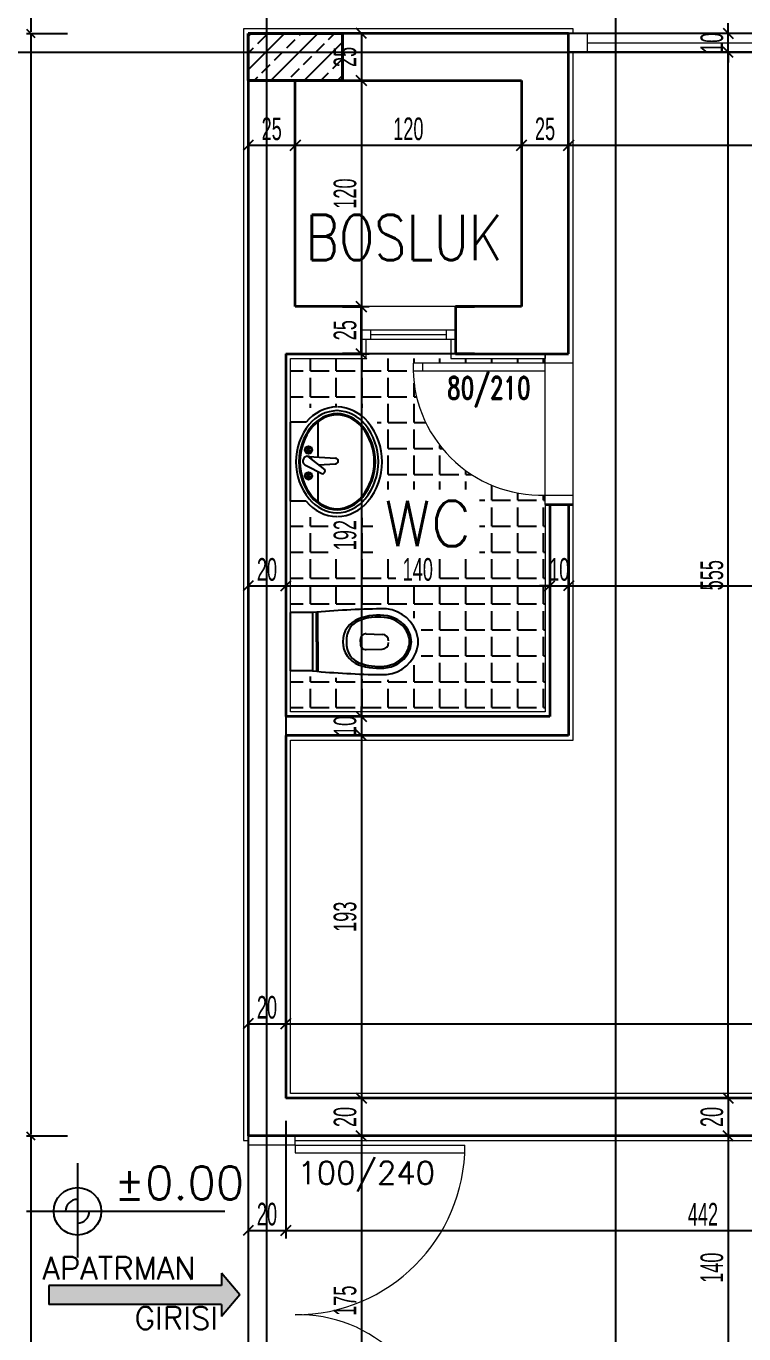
# Model space of a CAD drawing. Header units: inches. Extents: x -7543 to -822, y 102837 to 190349.
# Drawn here: x -835.046 to -834.9699, y 102836.9897 to 102837.1285 of the extents above; entities that cross this region are included whole.
import ezdxf
from ezdxf.enums import TextEntityAlignment as Align

# ---------------------------------------------------------------- set-up
doc = ezdxf.new("R2010")
doc.units = ezdxf.units.IN
doc.header["$MEASUREMENT"] = 0
doc.linetypes.add('__ZG_T_P__9', pattern=[22, 1, -10, 1, -10])
doc.linetypes.add('DASHDOTX2', pattern=[2, 1, -0.5, 0, -0.5])
doc.layers.get('0').update_dxf_attribs({"lineweight": 25})
doc.layers.get('Defpoints').update_dxf_attribs({"lineweight": 25})
for name, color, linetype, lineweight in [('AKS', 1, 'Continuous', 25), ('ICOL', 55, 'Continuous', 25), ('İZ DÜŞÜM', 253, 'Continuous', 20), ('KOLON', 2, 'Continuous', 40), ('SIVA', 150, 'Continuous', 15), ('TARAMA', 8, 'Continuous', 25), ('YAZI', 7, 'Continuous', 25)]:
    doc.layers.add(name, color=color, linetype=linetype, lineweight=lineweight)
for name, color, linetype, lineweight, true_color in [('DUVAR', 7, 'Continuous', 35, 0xfc4642), ('KAPI', 7, 'Continuous', 18, 0xffb360), ('PENCERE', 7, 'Continuous', 18, 0xffb360), ('TEFRİŞ', 7, 'Continuous', 25, 0x78462c)]:
    doc.layers.add(name, color=color, linetype=linetype, lineweight=lineweight, true_color=true_color)
doc.styles.add('OLCU', font='tromand.shx', dxfattribs={"width": 0.6, "height": 12})
doc.styles.add('st1', font='romandtw.shx', dxfattribs={"width": 0.7, "height": 40})
doc.styles.add('TXTX', font='TXTX')
doc.styles.add('ÖLÇÜ', font='simplex.shx')

# ---------------------------------------------------------------- blocks, each defined once
blk = doc.blocks.new('_Oblique')
at = {"color": 0, "linetype": 'ByBlock', "lineweight": -2}
blk.add_line((-0.5, -0.5), (0.5, 0.5), dxfattribs=at)
blk = doc.blocks.new('E')
at = {"layer": 'ICOL'}
for p, q in [((0, -3.000000000002046), (0, 25)), ((-2.828427124746668, -2.828427124748032), (2.82842712474303, 2.828427124744394))]:
    blk.add_line(p, q, dxfattribs=at)
blk = doc.blocks.new('D')
at = {"layer": 'ICOL'}
for p, q in [((2.828427124746668, 2.828427124748032), (-2.82842712474303, -2.828427124744394)), ((0, 3.000000000002046), (0, -25))]:
    blk.add_line(p, q, dxfattribs=at)

msp = doc.modelspace()

# ---------------------------------------------------------------- hatches: boundary and pattern name
at = {"layer": 'TARAMA'}
h = msp.add_hatch(color=256, dxfattribs=at)
h.dxf.hatch_style = 1
h.paths.add_polyline_path([(-835.0233861534185, 102836.993799696), (-835.0253306895997, 102836.9961069041), (-835.0253306895997, 102836.994799696), (-835.0436436433567, 102836.994799696), (-835.0436436433567, 102836.992799696), (-835.0253306895997, 102836.992799696), (-835.0253306895997, 102836.9914924879)])

# ---------------------------------------------------------------- linework, layer by layer
at = {"layer": 'AKS', "linetype": 'DASHDOTX2', "ltscale": 10}
for p, q in [((-835.0204986402781, 102836.7345203941), (-835.0204986402781, 102837.2423438664)), ((-834.9834986402782, 102836.7345203941), (-834.9834986402782, 102837.2423438664)), ((-835.0643006486678, 102837.1256839999), (-834.6299986402781, 102837.1256839999))]:
    msp.add_line(p, q, dxfattribs=at)
at = {"layer": 'Defpoints', "color": 6}
for p, q in [((-834.8709986407831, 102837.1276839999), (-835.0224986057206, 102837.1276839999)), ((-835.0224986057206, 102837.1276839999), (-835.0224986057206, 102836.7776839999))]:
    msp.add_line(p, q, dxfattribs=at)
at = {"layer": 'Defpoints', "color": 3}
for p, q in [((-834.9359986402785, 102837.1256839999), (-834.9884986057206, 102837.1256839999)), ((-834.9884986057206, 102837.1256839999), (-834.9884986057206, 102837.0936839998)), ((-834.9884986057206, 102837.0936839998), (-835.0184986402785, 102837.0936838212)), ((-835.0184986402785, 102837.0936838212), (-835.0184986402785, 102837.0146839998)), ((-835.0184986402785, 102837.0146839998), (-834.86499349911, 102837.0146839998))]:
    msp.add_line(p, q, dxfattribs=at)
at = {"layer": 'DUVAR'}
for p, q in [((-834.9884986057206, 102837.1276839999), (-835.0124986402785, 102837.1276839999)), ((-834.9884986057207, 102837.0936839998), (-834.9884986057206, 102837.1276839999)), ((-835.0224986057206, 102837.1226839999), (-835.0224986057206, 102837.1146839999)), ((-835.0174986057206, 102837.0986839999), (-835.0174986057207, 102837.1226839999)), ((-835.0124986402785, 102837.1226839999), (-834.9934986057206, 102837.1226839999)), ((-834.9934986057206, 102837.1226839999), (-834.9934986057206, 102837.0986839999)), ((-835.0224986057206, 102837.1146839999), (-835.0224986057206, 102837.0936839998)), ((-835.0124986057206, 102837.0986839999), (-835.0174986057206, 102837.0986839999)), ((-835.0124986057206, 102837.0986839999), (-835.0104986057206, 102837.0986839999)), ((-835.0104986057206, 102837.0986839999), (-835.0124986057206, 102837.0986839999)), ((-835.0104986057206, 102837.0986839999), (-835.0104986057206, 102837.0936839998)), ((-834.9984986057207, 102837.0986839999), (-835.0004986057206, 102837.0986839999)), ((-835.0004986057206, 102837.0986839999), (-834.9984986057206, 102837.0986839999)), ((-835.0004986057206, 102837.0986839999), (-835.0004986057206, 102837.0936839998)), ((-834.9934986057206, 102837.0986839999), (-834.9984986057207, 102837.0986839999)), ((-835.0224986402785, 102837.0936838212), (-835.0224986402785, 102837.0106839999)), ((-835.0184986402785, 102837.0936839998), (-835.0184986402785, 102837.055184434)), ((-835.0184986402785, 102837.0936839998), (-835.0124986057206, 102837.0936839998)), ((-835.0124986057206, 102837.0936839998), (-835.0104986057206, 102837.0936839998)), ((-835.0104986057206, 102837.0936839998), (-835.0124986057206, 102837.0936839998)), ((-834.9984986057206, 102837.0936839998), (-835.0004986057206, 102837.0936839998)), ((-835.0004986057206, 102837.0936839998), (-834.9984986057206, 102837.0936839998)), ((-834.9984986057206, 102837.0936839998), (-834.9924986057206, 102837.0936839998)), ((-834.9924986057206, 102837.0936839998), (-834.9884986057207, 102837.0936839998)), ((-834.9884988703456, 102837.0936840494), (-834.988498870347, 102837.0936841379)), ((-834.9909986057206, 102837.0776848682), (-834.9879986057206, 102837.0776848682)), ((-834.9909986057206, 102837.0776839999), (-834.9879986057213, 102837.0776840593)), ((-834.9904986057206, 102837.0776848682), (-834.9904986057206, 102837.055184434)), ((-834.9884986057207, 102837.0776848682), (-834.9884986057207, 102837.053184434)), ((-834.9904986057206, 102837.055184434), (-835.0184986402785, 102837.055184434)), ((-835.0184986402785, 102837.053184434), (-835.0184986402785, 102837.0146839998)), ((-834.9884986057207, 102837.053184434), (-835.0184986402785, 102837.053184434)), ((-834.86499349911, 102837.0146839998), (-835.0184986402785, 102837.0146839998)), ((-834.9439986402787, 102837.0106839999), (-835.0224986402785, 102837.0106839999))]:
    msp.add_line(p, q, dxfattribs=at)
at = {"layer": 'ICOL'}
for p, q in [((-835.0455549645292, 102837.1875296746), (-835.0455549645292, 102837.1278399999)), ((-834.9715631610616, 102837.1276839999), (-834.9715631610616, 102837.1287639998)), ((-835.0455549645292, 102837.1275279999), (-835.0455549645292, 102837.0108399999)), ((-835.0104794088517, 102837.1276839999), (-835.0104794088517, 102837.1226839999)), ((-834.9715631610616, 102837.1256839999), (-834.9715631610616, 102837.1276839999)), ((-834.9715631610616, 102837.1256839999), (-834.9715631610616, 102837.1246039999)), ((-834.9715631610616, 102837.0146839998), (-834.9715631610616, 102837.1256839999)), ((-835.0104794088517, 102837.1226839999), (-835.0104794088517, 102837.0986839999)), ((-835.0224986057206, 102837.1158132017), (-835.0174986057207, 102837.1158132017)), ((-835.0174986057207, 102837.1158132017), (-834.9934986057206, 102837.1158132017)), ((-834.9934986057206, 102837.1158132017), (-834.9884986057207, 102837.1158132017)), ((-834.9884986057207, 102837.1158132017), (-834.9359986402785, 102837.1158132017)), ((-835.0104794088517, 102837.0986839999), (-835.0104794088517, 102837.0936839998)), ((-835.0104794088517, 102837.0936839998), (-835.0104794088517, 102837.055184434)), ((-835.0158962586574, 102837.0918802238), (-835.0158962586574, 102837.0931839999)), ((-835.0131462586575, 102837.0918802238), (-835.0131462586575, 102837.0931839999)), ((-835.0103962586575, 102837.0918802238), (-835.0103962586575, 102837.0931839999)), ((-835.0076462586575, 102837.0918802238), (-835.0076462586575, 102837.0931839999)), ((-835.0048962586575, 102837.0926839999), (-835.0048962586575, 102837.0931839999)), ((-835.0021462586575, 102837.0926839999), (-835.0021462586575, 102837.0931839999)), ((-834.9993962586575, 102837.0926839999), (-834.9993962586575, 102837.0931839999)), ((-834.9966462586575, 102837.0926839999), (-834.9966462586575, 102837.0931839999)), ((-834.9938962586575, 102837.0926839999), (-834.9938962586575, 102837.0931839999)), ((-834.9911462586574, 102837.0926839999), (-834.9911462586574, 102837.0931839999)), ((-835.0179986402785, 102837.0918802238), (-835.0166462586575, 102837.0918802238)), ((-835.0158962586574, 102837.0918802238), (-835.0138962586575, 102837.0918802238)), ((-835.0158962586574, 102837.0891302238), (-835.0158962586574, 102837.0911302238)), ((-835.0131462586575, 102837.0918802238), (-835.0111462586575, 102837.0918802238)), ((-835.0131462586575, 102837.0891302238), (-835.0131462586575, 102837.0911302238)), ((-835.0103962586575, 102837.0918802238), (-835.0083962586575, 102837.0918802238)), ((-835.0103962586575, 102837.0891302238), (-835.0103962586575, 102837.0911302238)), ((-835.0076462586575, 102837.0918802238), (-835.0056462586575, 102837.0918802238)), ((-835.0076462586575, 102837.0891302238), (-835.0076462586575, 102837.0911302238)), ((-835.0048962586575, 102837.0891302238), (-835.0048962586575, 102837.0905712929)), ((-835.0179986402785, 102837.0891302238), (-835.0166462586575, 102837.0891302238)), ((-835.0158962586574, 102837.0891302238), (-835.0138962586575, 102837.0891302238)), ((-835.0158962586574, 102837.0879599962), (-835.0158962586574, 102837.0883802238)), ((-835.0131462586575, 102837.0891302238), (-835.0111462586575, 102837.0891302238)), ((-835.0131462586575, 102837.0881529893), (-835.0131462586575, 102837.0883802238)), ((-835.0103962586575, 102837.0891302238), (-835.0083962586575, 102837.0891302238)), ((-835.0103962586575, 102837.0879305045), (-835.0103962586575, 102837.0883802238)), ((-835.0076462586575, 102837.0891302238), (-835.0056462586575, 102837.0891302238)), ((-835.0076462586575, 102837.0863802238), (-835.0076462586575, 102837.0883802238)), ((-835.0048962586575, 102837.0891302238), (-835.0046339257672, 102837.0891302238)), ((-835.0048962586575, 102837.0863802238), (-835.0048962586575, 102837.0883802238)), ((-835.0088079772829, 102837.0863802238), (-835.0083962586575, 102837.0863802238)), ((-835.0076462586575, 102837.0863802238), (-835.0056462586575, 102837.0863802238)), ((-835.0076462586575, 102837.0836302238), (-835.0076462586575, 102837.0856302238)), ((-835.0048962586575, 102837.0863802238), (-835.0036568857204, 102837.0863802238)), ((-835.0048962586575, 102837.0836302238), (-835.0048962586575, 102837.0856302238)), ((-835.0021462586575, 102837.0836302238), (-835.0021462586575, 102837.0839408616)), ((-835.0076462586575, 102837.0836302238), (-835.0056462586575, 102837.0836302238)), ((-835.0076462586575, 102837.0808802238), (-835.0076462586575, 102837.0828802238)), ((-835.0048962586575, 102837.0836302238), (-835.0028962586575, 102837.0836302238)), ((-835.0048962586575, 102837.0808802238), (-835.0048962586575, 102837.0828802238)), ((-835.0021462586575, 102837.0836302238), (-835.0018977561801, 102837.0836302238)), ((-835.0021462586575, 102837.0808802238), (-835.0021462586575, 102837.0828802238)), ((-834.9993962586575, 102837.0808802238), (-834.9993962586575, 102837.0812768409)), ((-835.0076462586575, 102837.0808802238), (-835.0056462586575, 102837.0808802238)), ((-835.0076462586575, 102837.0792620069), (-835.0076462586575, 102837.0801302238)), ((-835.0048962586575, 102837.0808802238), (-835.0028962586575, 102837.0808802238)), ((-835.0048962586575, 102837.0792620069), (-835.0048962586575, 102837.0801302238)), ((-835.0021462586575, 102837.0808802238), (-835.0001462586574, 102837.0808802238)), ((-835.0021462586575, 102837.0792620069), (-835.0021462586575, 102837.0801302238)), ((-834.9993962586575, 102837.0808802238), (-834.998819784346, 102837.0808802238)), ((-834.9993962586575, 102837.0792620069), (-834.9993962586575, 102837.0801302238)), ((-834.9966462586575, 102837.0781302238), (-834.9966462586575, 102837.0797308274)), ((-834.9938962586575, 102837.0781302238), (-834.9938962586575, 102837.0789093324)), ((-834.9911462586574, 102837.0781302238), (-834.9911462586574, 102837.0786804591)), ((-834.9979492613194, 102837.0781302238), (-834.9973962586574, 102837.0781302238)), ((-834.9966462586575, 102837.0781302238), (-834.9946462586574, 102837.0781302238)), ((-834.9966462586575, 102837.0753802238), (-834.9966462586575, 102837.0773802238)), ((-834.9938962586575, 102837.0781302238), (-834.9918962586574, 102837.0781302238)), ((-834.9938962586575, 102837.0753802238), (-834.9938962586575, 102837.0773802238)), ((-834.9911462586574, 102837.0781302238), (-834.9909986057206, 102837.0781302238)), ((-834.9911462586574, 102837.0753802238), (-834.9911462586574, 102837.0773802238)), ((-835.0158962586574, 102837.0753802238), (-835.0158962586574, 102837.0763331277)), ((-835.0103962586575, 102837.0753802238), (-835.0103962586575, 102837.0762895125)), ((-835.0179986402785, 102837.0753802238), (-835.0166462586575, 102837.0753802238)), ((-835.0158962586574, 102837.0753802238), (-835.0140074088517, 102837.0753802238)), ((-835.0158962586574, 102837.0726302238), (-835.0158962586574, 102837.0746302238)), ((-835.0103962586575, 102837.0753802238), (-835.0092635470337, 102837.0753802238)), ((-835.0103962586575, 102837.0726302238), (-835.0103962586575, 102837.0746302238)), ((-834.9979492613194, 102837.0753802238), (-834.9973962586574, 102837.0753802238)), ((-834.9966462586575, 102837.0753802238), (-834.9946462586574, 102837.0753802238)), ((-834.9966462586575, 102837.0726302238), (-834.9966462586575, 102837.0746302238)), ((-834.9938962586575, 102837.0753802238), (-834.9918962586574, 102837.0753802238)), ((-834.9938962586575, 102837.0726302238), (-834.9938962586575, 102837.0746302238)), ((-834.9911462586574, 102837.0753802238), (-834.9909986057206, 102837.0753802238)), ((-834.9911462586574, 102837.0726302238), (-834.9911462586574, 102837.0746302238)), ((-835.0179986402785, 102837.0726302238), (-835.0166462586575, 102837.0726302238)), ((-835.0158962586574, 102837.0726302238), (-835.0140074088517, 102837.0726302238)), ((-835.0158962586574, 102837.0698802238), (-835.0158962586574, 102837.0718802238)), ((-835.0131462586575, 102837.0698802238), (-835.0131462586575, 102837.0718802238)), ((-835.0103962586575, 102837.0726302238), (-835.0092635470337, 102837.0726302238)), ((-835.0103962586575, 102837.0698802238), (-835.0103962586575, 102837.0718802238)), ((-835.0076462586575, 102837.0698802238), (-835.0076462586575, 102837.0718802238)), ((-835.0021462586575, 102837.0698802238), (-835.0021462586575, 102837.0718802238)), ((-834.9993962586575, 102837.0698802238), (-834.9993962586575, 102837.0718802238)), ((-834.9979492613194, 102837.0726302238), (-834.9973962586574, 102837.0726302238)), ((-834.9966462586575, 102837.0726302238), (-834.9946462586574, 102837.0726302238)), ((-834.9966462586575, 102837.0698802238), (-834.9966462586575, 102837.0718802238)), ((-834.9938962586575, 102837.0726302238), (-834.9918962586574, 102837.0726302238)), ((-834.9938962586575, 102837.0698802238), (-834.9938962586575, 102837.0718802238)), ((-834.9911462586574, 102837.0726302238), (-834.9909986057206, 102837.0726302238)), ((-834.9911462586574, 102837.0698802238), (-834.9911462586574, 102837.0718802238)), ((-835.0224986402785, 102837.0690546899), (-835.0184986402785, 102837.0690546899)), ((-835.0184986402785, 102837.0690546899), (-834.9904986057206, 102837.0690546899)), ((-835.0179986402785, 102837.0698802238), (-835.0166462586575, 102837.0698802238)), ((-835.0158962586574, 102837.0698802238), (-835.0138962586575, 102837.0698802238)), ((-835.0158962586574, 102837.0671302238), (-835.0158962586574, 102837.0691302238)), ((-835.0131462586575, 102837.0698802238), (-835.0111462586575, 102837.0698802238)), ((-835.0131462586575, 102837.0671302238), (-835.0131462586575, 102837.0691302238)), ((-835.0103962586575, 102837.0698802238), (-835.0083962586575, 102837.0698802238)), ((-835.0103962586575, 102837.0671302238), (-835.0103962586575, 102837.0691302238)), ((-835.0076462586575, 102837.0698802238), (-835.0068129087139, 102837.0698802238)), ((-835.0076462586575, 102837.0671302238), (-835.0076462586575, 102837.0691302238)), ((-835.0048962586575, 102837.0671302238), (-835.0048962586575, 102837.0689826899)), ((-835.0021462586575, 102837.0698802238), (-835.0001462586574, 102837.0698802238)), ((-835.0021462586575, 102837.0671302238), (-835.0021462586575, 102837.0691302238)), ((-834.9993962586575, 102837.0698802238), (-834.9973962586574, 102837.0698802238)), ((-834.9993962586575, 102837.0671302238), (-834.9993962586575, 102837.0691302238)), ((-834.9966462586575, 102837.0698802238), (-834.9946462586574, 102837.0698802238)), ((-834.9966462586575, 102837.0671302238), (-834.9966462586575, 102837.0691302238)), ((-834.9938962586575, 102837.0698802238), (-834.9918962586574, 102837.0698802238)), ((-834.9938962586575, 102837.0671302238), (-834.9938962586575, 102837.0691302238)), ((-834.9904986057206, 102837.0690546899), (-834.9915786057206, 102837.0690546899)), ((-834.9911462586574, 102837.0698802238), (-834.9909986057206, 102837.0698802238)), ((-834.9911462586574, 102837.0671302238), (-834.9911462586574, 102837.0691302238)), ((-834.9904986057206, 102837.0690546899), (-834.9884986057207, 102837.0690546899)), ((-834.9884986057207, 102837.0690546899), (-834.8139986402786, 102837.0690546899)), ((-834.9884986057207, 102837.0690546899), (-834.9874186057207, 102837.0690546899)), ((-835.0179986402785, 102837.0671302238), (-835.0166462586575, 102837.0671302238)), ((-835.0158962586574, 102837.0671302238), (-835.0138962586575, 102837.0671302238)), ((-835.0131462586575, 102837.0671302238), (-835.0111462586575, 102837.0671302238)), ((-835.0103962586575, 102837.0671302238), (-835.0083962586575, 102837.0671302238)), ((-835.0076462586575, 102837.0671302238), (-835.0056462586575, 102837.0671302238)), ((-835.0048962586575, 102837.0671302238), (-835.0028962586575, 102837.0671302238)), ((-835.0048962586575, 102837.065625268), (-835.0048962586575, 102837.0663802238)), ((-835.0021462586575, 102837.0671302238), (-835.0001462586574, 102837.0671302238)), ((-835.0021462586575, 102837.0643802238), (-835.0021462586575, 102837.0663802238)), ((-834.9993962586575, 102837.0671302238), (-834.9973962586574, 102837.0671302238)), ((-834.9993962586575, 102837.0643802238), (-834.9993962586575, 102837.0663802238)), ((-834.9966462586575, 102837.0671302238), (-834.9946462586574, 102837.0671302238)), ((-834.9966462586575, 102837.0643802238), (-834.9966462586575, 102837.0663802238)), ((-834.9938962586575, 102837.0671302238), (-834.9918962586574, 102837.0671302238)), ((-834.9938962586575, 102837.0643802238), (-834.9938962586575, 102837.0663802238)), ((-834.9911462586574, 102837.0671302238), (-834.9909986057206, 102837.0671302238)), ((-834.9911462586574, 102837.0643802238), (-834.9911462586574, 102837.0663802238)), ((-835.004135684547, 102837.0643802238), (-835.0028962586575, 102837.0643802238)), ((-835.0021462586575, 102837.0643802238), (-835.0001462586574, 102837.0643802238)), ((-835.0021462586575, 102837.0616302238), (-835.0021462586575, 102837.0636302238)), ((-834.9993962586575, 102837.0643802238), (-834.9973962586574, 102837.0643802238)), ((-834.9993962586575, 102837.0616302238), (-834.9993962586575, 102837.0636302238)), ((-834.9966462586575, 102837.0643802238), (-834.9946462586574, 102837.0643802238)), ((-834.9966462586575, 102837.0616302238), (-834.9966462586575, 102837.0636302238)), ((-834.9938962586575, 102837.0643802238), (-834.9918962586574, 102837.0643802238)), ((-834.9938962586575, 102837.0616302238), (-834.9938962586575, 102837.0636302238)), ((-834.9911462586574, 102837.0643802238), (-834.9909986057206, 102837.0643802238)), ((-834.9911462586574, 102837.0616302238), (-834.9911462586574, 102837.0636302238)), ((-835.0048962586575, 102837.0588802238), (-835.0048962586575, 102837.0606214533)), ((-835.004157116773, 102837.0616302238), (-835.0028962586575, 102837.0616302238)), ((-835.0021462586575, 102837.0616302238), (-835.0001462586574, 102837.0616302238)), ((-835.0021462586575, 102837.0588802238), (-835.0021462586575, 102837.0608802238)), ((-834.9993962586575, 102837.0616302238), (-834.9973962586574, 102837.0616302238)), ((-834.9993962586575, 102837.0588802238), (-834.9993962586575, 102837.0608802238)), ((-834.9966462586575, 102837.0616302238), (-834.9946462586574, 102837.0616302238)), ((-834.9966462586575, 102837.0588802238), (-834.9966462586575, 102837.0608802238)), ((-834.9938962586575, 102837.0616302238), (-834.9918962586574, 102837.0616302238)), ((-834.9938962586575, 102837.0588802238), (-834.9938962586575, 102837.0608802238)), ((-834.9911462586574, 102837.0616302238), (-834.9909986057206, 102837.0616302238)), ((-834.9911462586574, 102837.0588802238), (-834.9911462586574, 102837.0608802238)), ((-835.0158962586574, 102837.0588802238), (-835.0158962586574, 102837.0594183877)), ((-835.0131462586575, 102837.0588802238), (-835.0131462586575, 102837.0592870465)), ((-835.0103962586575, 102837.0588802238), (-835.0103962586575, 102837.0591374833)), ((-835.0076462586575, 102837.0588802238), (-835.0076462586575, 102837.059086323)), ((-835.0179986402785, 102837.0588802238), (-835.0166462586575, 102837.0588802238)), ((-835.0158962586574, 102837.0588802238), (-835.0138962586575, 102837.0588802238)), ((-835.0158962586574, 102837.0561302238), (-835.0158962586574, 102837.0581302238)), ((-835.0131462586575, 102837.0588802238), (-835.0111462586575, 102837.0588802238)), ((-835.0131462586575, 102837.0561302238), (-835.0131462586575, 102837.0581302238)), ((-835.0103962586575, 102837.0588802238), (-835.0083962586575, 102837.0588802238)), ((-835.0103962586575, 102837.0561302238), (-835.0103962586575, 102837.0581302238)), ((-835.0076462586575, 102837.0588802238), (-835.0056462586575, 102837.0588802238)), ((-835.0076462586575, 102837.0561302238), (-835.0076462586575, 102837.0581302238)), ((-835.0048962586575, 102837.0588802238), (-835.0028962586575, 102837.0588802238)), ((-835.0048962586575, 102837.0561302238), (-835.0048962586575, 102837.0581302238)), ((-835.0021462586575, 102837.0588802238), (-835.0001462586574, 102837.0588802238)), ((-835.0021462586575, 102837.0561302238), (-835.0021462586575, 102837.0581302238)), ((-834.9993962586575, 102837.0588802238), (-834.9973962586574, 102837.0588802238)), ((-834.9993962586575, 102837.0561302238), (-834.9993962586575, 102837.0581302238)), ((-834.9966462586575, 102837.0588802238), (-834.9946462586574, 102837.0588802238)), ((-834.9966462586575, 102837.0561302238), (-834.9966462586575, 102837.0581302238)), ((-834.9938962586575, 102837.0588802238), (-834.9918962586574, 102837.0588802238)), ((-834.9938962586575, 102837.0561302238), (-834.9938962586575, 102837.0581302238)), ((-834.9911462586574, 102837.0588802238), (-834.9909986057206, 102837.0588802238)), ((-834.9911462586574, 102837.0561302238), (-834.9911462586574, 102837.0581302238)), ((-835.0179986402785, 102837.0561302238), (-835.0166462586575, 102837.0561302238)), ((-835.0158962586574, 102837.0561302238), (-835.0138962586575, 102837.0561302238)), ((-835.0131462586575, 102837.0561302238), (-835.0111462586575, 102837.0561302238)), ((-835.0104794088517, 102837.055184434), (-835.0104794088517, 102837.056264434)), ((-835.0103962586575, 102837.0561302238), (-835.0083962586575, 102837.0561302238)), ((-835.0076462586575, 102837.0561302238), (-835.0056462586575, 102837.0561302238)), ((-835.0048962586575, 102837.0561302238), (-835.0028962586575, 102837.0561302238)), ((-835.0021462586575, 102837.0561302238), (-835.0001462586574, 102837.0561302238)), ((-834.9993962586575, 102837.0561302238), (-834.9973962586574, 102837.0561302238)), ((-834.9966462586575, 102837.0561302238), (-834.9946462586574, 102837.0561302238)), ((-834.9938962586575, 102837.0561302238), (-834.9918962586574, 102837.0561302238)), ((-834.9911462586574, 102837.0561302238), (-834.9909986057206, 102837.0561302238)), ((-835.0104794088517, 102837.055184434), (-835.0104794088517, 102837.053184434)), ((-835.0104794088517, 102837.053184434), (-835.0104794088517, 102837.0146839998)), ((-835.0104794088517, 102837.053184434), (-835.0104794088517, 102837.052104434)), ((-835.0224986402785, 102837.0225806511), (-835.0184986402785, 102837.0225806511)), ((-835.0184986402785, 102837.0225806511), (-834.8649986402786, 102837.0225806511)), ((-835.0104794088517, 102837.0146839998), (-835.0104794088517, 102837.0106839999)), ((-834.9715631610616, 102837.0146839998), (-834.9715631610616, 102837.0106839999)), ((-835.0455549645292, 102837.0105279999), (-835.0455549645292, 102836.9758399999)), ((-835.0104794088517, 102837.0106839999), (-835.0104794088517, 102836.9756839999)), ((-834.9715631610616, 102837.0106839999), (-834.9715631610616, 102836.9826839999)), ((-835.0406004253109, 102837.007771168), (-835.0406004253109, 102836.9977675516)), ((-835.0460257260494, 102837.0026772387), (-835.0249610212965, 102837.0026772387)), ((-835.0224986402757, 102837.0006361928), (-835.0184986402785, 102837.0006361928)), ((-835.0184986402785, 102837.0006361928), (-834.9299986402787, 102837.0006361928))]:
    msp.add_line(p, q, dxfattribs=at)
at = {"layer": 'ICOL', "color": 53}
for p, q in [((-835.0094204940392, 102837.1276839999), (-835.0113194088517, 102837.1276839999)), ((-834.9706621922991, 102837.1276839999), (-834.9724031610615, 102837.1276839999)), ((-834.9703642721784, 102837.1256839999), (-834.9724031610615, 102837.1256839999)), ((-834.9703642721784, 102837.1256839999), (-834.9724031610615, 102837.1256839999)), ((-835.0094204940392, 102837.1226839999), (-835.0113194088517, 102837.1226839999)), ((-835.0094204940392, 102837.1226839999), (-835.0113194088517, 102837.1226839999)), ((-834.9934986057206, 102837.1182132017), (-834.9934986057206, 102837.1166532017)), ((-834.9934986057206, 102837.1182132017), (-834.9934986057206, 102837.1166532017)), ((-834.9884986057207, 102837.1182132017), (-834.9884986057207, 102837.1166532017)), ((-834.9884986057207, 102837.1182132017), (-834.9884986057207, 102837.1166532017)), ((-835.0224986057206, 102837.1147424203), (-835.0224986057206, 102837.1166532017)), ((-835.0174986057207, 102837.1147424203), (-835.0174986057207, 102837.1166532017)), ((-835.0174986057207, 102837.1147424203), (-835.0174986057207, 102837.1166532017)), ((-835.0106245176326, 102837.0986839999), (-835.0096394088517, 102837.0986839999)), ((-835.0106245176326, 102837.0986839999), (-835.0096394088517, 102837.0986839999)), ((-835.0114187408778, 102837.0936839998), (-835.0096394088517, 102837.0936839998)), ((-835.0114187408778, 102837.0936839998), (-835.0096394088517, 102837.0936839998)), ((-834.9904986057206, 102837.0714546899), (-834.9904986057206, 102837.0698946899)), ((-834.9904986057206, 102837.0714546899), (-834.9904986057206, 102837.0698946899)), ((-834.9884986057207, 102837.0714546899), (-834.9884986057207, 102837.0698946899)), ((-834.9884986057207, 102837.0714546899), (-834.9884986057207, 102837.0698946899)), ((-835.0224986402785, 102837.0701113452), (-835.0224986402785, 102837.0698946899)), ((-835.0184986402785, 102837.0701113452), (-835.0184986402785, 102837.0698946899)), ((-835.0184986402785, 102837.0701113452), (-835.0184986402785, 102837.0698946899)), ((-835.0110832477526, 102837.055184434), (-835.0113194088517, 102837.055184434)), ((-835.0110832477526, 102837.055184434), (-835.0113194088517, 102837.055184434)), ((-835.0112073235337, 102837.053184434), (-835.0113194088517, 102837.053184434)), ((-835.0112073235337, 102837.053184434), (-835.0113194088517, 102837.053184434)), ((-835.0224986402785, 102837.0235901049), (-835.0224986402785, 102837.0234206511)), ((-835.0184986402785, 102837.0235901049), (-835.0184986402785, 102837.0234206511)), ((-835.0184986402785, 102837.0235901049), (-835.0184986402785, 102837.0234206511)), ((-835.0071905861286, 102837.0146839998), (-835.0113194088517, 102837.0146839998)), ((-835.0071905861286, 102837.0146839998), (-835.0113194088517, 102837.0146839998)), ((-834.972814583423, 102837.0146839998), (-834.9707231610615, 102837.0146839998)), ((-834.972814583423, 102837.0146839998), (-834.9707231610615, 102837.0146839998)), ((-835.0184986402785, 102837.0122839999), (-835.0184986402785, 102836.9997961928)), ((-835.0184986402785, 102837.0122839999), (-835.0184986402785, 102836.9997961928)), ((-835.0071259561256, 102837.0106839999), (-835.0113194088517, 102837.0106839999)), ((-835.0071259561256, 102837.0106839999), (-835.0113194088517, 102837.0106839999)), ((-834.9738486402786, 102837.0106839999), (-834.9707231610615, 102837.0106839999)), ((-834.9738486402786, 102837.0106839999), (-834.9707231610615, 102837.0106839999)), ((-835.0224986402757, 102837.0082839999), (-835.0224986402757, 102836.9997961928))]:
    msp.add_line(p, q, dxfattribs=at)
at = {"layer": 'ICOL'}
msp.add_circle((-835.0406004253109, 102837.0026772387), 0.00252, dxfattribs=at)
for radius, start, end in [(0.001260000000003493, 90, 180), (0.001259999999997672, 270, 0)]:
    msp.add_arc((-835.0406004253109, 102837.0026772387), radius, start, end, dxfattribs=at)
at = {"layer": 'İZ DÜŞÜM', "linetype": '__ZG_T_P__9'}
for p, q in [((-834.8099986402773, 102837.1276839999), (-835.0224986402773, 102837.1276839999)), ((-835.0224986402773, 102837.1276839999), (-835.0224986402773, 102836.7776839999))]:
    msp.add_line(p, q, dxfattribs=at)
at = {"layer": 'KAPI'}
for p, q in [((-834.9359986402786, 102837.1276839999), (-834.9884986057207, 102837.1276839999)), ((-834.9864986057206, 102837.1256839999), (-834.9864986057206, 102837.1276839999)), ((-834.9359986402786, 102837.1256839999), (-834.9884986057207, 102837.1256839999)), ((-834.9864986057206, 102837.1266839999), (-834.9379986402786, 102837.1266839999)), ((-834.9909986057206, 102837.0918839998), (-834.9909986057206, 102837.0936839998)), ((-834.9879986057207, 102837.0926839999), (-834.9879986057207, 102837.0936839998)), ((-834.9909986057206, 102837.0926839999), (-835.0049986057206, 102837.0926839999)), ((-835.0049986057206, 102837.0926839999), (-835.0049986057206, 102837.0918839998)), ((-835.0039986057207, 102837.0926839999), (-835.0039986057207, 102837.0918839998)), ((-834.9879986057207, 102837.0926839999), (-834.9909986057206, 102837.0926839999)), ((-834.9879986057207, 102837.0786839999), (-834.9879986057207, 102837.0926839999)), ((-835.0049986057206, 102837.0918839998), (-834.9909986057206, 102837.0918839998)), ((-834.9909986057206, 102837.0786839999), (-834.9909986057206, 102837.0918839998)), ((-834.9909986057206, 102837.0776839999), (-834.9909986057206, 102837.0786839999)), ((-834.9909986057206, 102837.0786839999), (-834.9879986057207, 102837.0786839999)), ((-834.9879986057207, 102837.0776839999), (-834.9879986057207, 102837.0786839999)), ((-835.0224986402757, 102837.0106839999), (-835.0224986402757, 102837.0096839999)), ((-835.0174986402757, 102837.0106839999), (-835.0224986402757, 102837.0106839999)), ((-835.0174986402757, 102837.0096839999), (-835.0174986402757, 102837.0106839999)), ((-835.0174986402757, 102837.0096839999), (-835.0224986402757, 102837.0096839999)), ((-835.0174986402757, 102837.0096839999), (-834.9994986402758, 102837.0096839999)), ((-835.0174986402757, 102837.0096839999), (-835.0174986402757, 102837.0088839998)), ((-835.0174986402757, 102837.0088839998), (-834.9995164268413, 102837.0088839998))]:
    msp.add_line(p, q, dxfattribs=at)
for centre, radius, start, end in [((-834.9913986057206, 102837.0922839999), 0.01360588108135887, 178.3153156342386, 271.6846843212896), ((-835.0174986402757, 102837.0096839999), 0.018, 270, 0), ((-835.0170986402757, 102836.9770839999), 0.01460547842420198, 358.4306453549196, 91.5693548044047)]:
    msp.add_arc(centre, radius, start, end, dxfattribs=at)
at = {"layer": 'KOLON'}
for p, q in [((-835.0124986402785, 102837.1276839999), (-835.0224986402785, 102837.1276839999)), ((-835.0224986402785, 102837.1276839999), (-835.0224986402785, 102837.1226839999)), ((-835.0224986057206, 102837.1276839999), (-835.0224986057206, 102837.1226839999)), ((-835.0124986402785, 102837.1276839999), (-835.0224986057206, 102837.1276839999)), ((-835.0124986402785, 102837.1226839999), (-835.0124986402785, 102837.1276839999)), ((-835.0224986402785, 102837.1226839999), (-835.0124986402785, 102837.1226839999)), ((-835.0174986057207, 102837.1226839999), (-835.0124986402785, 102837.1226839999)), ((-834.9884986057207, 102837.0936839998), (-834.9884986057207, 102837.0936839998))]:
    msp.add_line(p, q, dxfattribs=at)
at = {"layer": 'PENCERE'}
for p, q in [((-835.0004986057206, 102837.0986839999), (-835.0104986057206, 102837.0986839999)), ((-835.0004986057206, 102837.0961839998), (-835.0104986057206, 102837.0961839998)), ((-835.0004986057206, 102837.0951839999), (-835.0104986057206, 102837.0951839999)), ((-835.0094986057206, 102837.0961839998), (-835.0094986057206, 102837.0951839999)), ((-835.0014986057206, 102837.0956839999), (-835.0094986057206, 102837.0956839999)), ((-835.0014986057206, 102837.0961839998), (-835.0014986057206, 102837.0951839999)), ((-835.0004986057206, 102837.0936839998), (-835.0104986057206, 102837.0936839998))]:
    msp.add_line(p, q, dxfattribs=at)
at = {"layer": 'SIVA'}
for p, q in [((-835.0119986402785, 102837.1281839999), (-835.0229986057207, 102837.1281839999)), ((-835.0229986057207, 102837.1281839999), (-835.0229986057207, 102837.1221839999)), ((-834.9879986057206, 102837.1281839999), (-835.0129986402785, 102837.1281839999)), ((-834.9879986057206, 102837.1276839999), (-834.9879986057206, 102837.1281839999)), ((-834.9879986057207, 102837.0936839998), (-834.9879986057206, 102837.1256839999)), ((-835.0229986057207, 102837.1231839999), (-835.0229986057207, 102837.1146839999)), ((-835.0229986057207, 102837.1146839999), (-835.0229986057207, 102837.0931839999)), ((-835.0099986057206, 102837.0951839999), (-835.0099986057206, 102837.0931839999)), ((-835.0009986057206, 102837.0951839999), (-835.0009986057206, 102837.0931839999)), ((-835.0229986402785, 102837.0941839999), (-835.0229986402785, 102837.0101839999)), ((-834.9909986057206, 102837.0936839998), (-834.9909986057206, 102837.0931839999)), ((-835.0179986402785, 102837.0931839999), (-835.0099986057206, 102837.0931839999)), ((-835.0179986402785, 102837.055684434), (-835.0179986402785, 102837.0931839999)), ((-835.0009986057206, 102837.0931839999), (-834.9989986057205, 102837.0931839999)), ((-835.0004986057206, 102837.0931839999), (-834.9989986057205, 102837.0931839999)), ((-834.9989986057205, 102837.0931839999), (-834.9924986057206, 102837.0931839999)), ((-834.9924986057206, 102837.0931839999), (-834.9909986057206, 102837.0931839999)), ((-834.9909986057206, 102837.0776848682), (-834.9909986057206, 102837.055684434)), ((-834.9879986057206, 102837.052684434), (-834.9879986057206, 102837.0776848682)), ((-834.9909986057206, 102837.055684434), (-835.0179986402785, 102837.055684434)), ((-835.0179986402785, 102837.0151839999), (-835.0179986402785, 102837.052684434)), ((-835.0179986402785, 102837.052684434), (-834.9879986057206, 102837.052684434)), ((-834.8644986402785, 102837.0151839999), (-835.0179986402785, 102837.0151839999)), ((-835.0229986402785, 102837.0101839999), (-835.0224986402757, 102837.0101839999)), ((-835.0174986402757, 102837.0101839999), (-834.9444986402787, 102837.0101839999))]:
    msp.add_line(p, q, dxfattribs=at)
at = {"layer": 'TARAMA'}
for p, q in [((-835.0224986057206, 102837.1273524368), (-835.0221670426754, 102837.1276839999)), ((-835.0224986057206, 102837.1238169029), (-835.0186315087695, 102837.1276839999)), ((-835.0214726172387, 102837.1266106583), (-835.0205887337622, 102837.1274945418)), ((-835.0200959748636, 102837.1226839999), (-835.0150959748636, 102837.1276839999)), ((-835.018379025071, 102837.1261687166), (-835.0174951415945, 102837.1270526001)), ((-835.0170531998563, 102837.1274945418), (-835.0168637418195, 102837.1276839999)), ((-835.0139596076887, 102837.1270526001), (-835.0133282079136, 102837.1276839999)), ((-835.0224986057206, 102837.1255846699), (-835.021914558977, 102837.1261687166)), ((-835.0197048502857, 102837.1248428914), (-835.0188209668092, 102837.1257267749)), ((-835.0165604409576, 102837.1226839999), (-835.0124986402785, 102837.1267458005)), ((-835.0152854329034, 102837.1257267749), (-835.0144015494269, 102837.1266106583)), ((-835.0210306755005, 102837.1235170662), (-835.020146792024, 102837.1244009497)), ((-835.016611258118, 102837.1244009497), (-835.0157273746416, 102837.1252848331)), ((-835.0135176659504, 102837.1239590079), (-835.0126337824739, 102837.1248428914)), ((-835.0218637418195, 102837.1226839999), (-835.0214726172387, 102837.1230751244)), ((-835.0179370833328, 102837.1230751244), (-835.0170531998563, 102837.1239590079)), ((-835.0147926740076, 102837.1226839999), (-835.0139596076887, 102837.1235170662)), ((-835.0130249070517, 102837.1226839999), (-835.0124986402785, 102837.1232102666)), ((-835.0253306895997, 102836.9961069041), (-835.0253306895997, 102836.994799696)), ((-835.0233861534185, 102836.993799696), (-835.0253306895997, 102836.9961069041)), ((-835.0253306895997, 102836.994799696), (-835.0436436433567, 102836.994799696)), ((-835.0436436433567, 102836.994799696), (-835.0436436433567, 102836.992799696)), ((-835.0233861534185, 102836.993799696), (-835.0253306895997, 102836.9914924879)), ((-835.0253306895997, 102836.992799696), (-835.0436436433567, 102836.992799696)), ((-835.0253306895997, 102836.992799696), (-835.0253306895997, 102836.9914924879))]:
    msp.add_line(p, q, dxfattribs=at)
at = {"layer": 'TEFRİŞ'}
for p, q in [((-835.0179986402785, 102837.0780249334), (-835.0179986402785, 102837.0864243918)), ((-835.0163385676312, 102837.0864243918), (-835.0179986402785, 102837.0864243918)), ((-835.0150985273714, 102837.0864738635), (-835.0150985273714, 102837.0827256976)), ((-835.0161787793284, 102837.0827881956), (-835.0143625526882, 102837.0813616688)), ((-835.0161015261654, 102837.0827918743), (-835.0132293260037, 102837.0826023697)), ((-835.016346970231, 102837.0818363086), (-835.0146241148205, 102837.0809337754)), ((-835.0150985273714, 102837.0811823006), (-835.0150985273714, 102837.0779754617)), ((-835.0150320911225, 102837.0818881854), (-835.0132293260037, 102837.0820083697)), ((-835.0163385676312, 102837.0780249334), (-835.0179986402785, 102837.0780249334)), ((-835.0179986402783, 102837.0600224504), (-835.0179986402787, 102837.0662224504)), ((-835.0156613458989, 102837.0662224504), (-835.0179986402787, 102837.0662224504)), ((-835.0156613458989, 102837.0662224504), (-835.0156613458984, 102837.0600224504)), ((-835.0152613458987, 102837.0631224504), (-835.0152613458989, 102837.0662224504)), ((-835.0151013458986, 102837.0631224504), (-835.0151013458989, 102837.0662224504)), ((-835.0152613458987, 102837.0631224504), (-835.0152613458984, 102837.0600224504)), ((-835.0151013458986, 102837.0631224504), (-835.0151013458984, 102837.0600224504)), ((-835.0105923344322, 102837.0631224504), (-835.0105923344323, 102837.0633543205)), ((-835.0105923344322, 102837.0631224504), (-835.0105923344322, 102837.0628905802)), ((-835.0099744614315, 102837.0639540542), (-835.0082777038144, 102837.0639034882)), ((-835.0099744614314, 102837.0622908465), (-835.0082777038143, 102837.0623414125)), ((-835.0156613458984, 102837.0600224504), (-835.0179986402783, 102837.0600224504))]:
    msp.add_line(p, q, dxfattribs=at)
for centre, radius in [((-835.0160940057606, 102837.0834744083), 0.000396), ((-835.016097923798, 102837.0834792786), 0.0001231531351216254), ((-835.0160940057606, 102837.0807233989), 0.000396), ((-835.0160940057606, 102837.0807282886), 0.0001231531351216254)]:
    msp.add_circle(centre, radius, dxfattribs=at)
for centre, radius, start, end in [((-835.0129169388051, 102837.0836433128), 0.004409302000000322, 92.21200000907149, 140.8959999719763), ((-835.0132019202052, 102837.0836433128), 0.004409302000000196, 39.10400002802371, 87.78799999092851), ((-835.0129169388051, 102837.0836433128), 0.004009302000000322, 92.21200000907149, 140.8959999719763), ((-835.0129169388051, 102837.0836433128), 0.004009302000000322, 92.21200000907149, 140.8959999719763), ((-835.0129169388051, 102837.0836433128), 0.003692502000000143, 92.21200000907149, 140.9079999026924), ((-835.0129169388051, 102837.0836433128), 0.003573702000000087, 92.28499999739802, 140.9120001394078), ((-835.0132019202052, 102837.0836433128), 0.003573702000000159, 39.08799986059226, 87.71500000260197), ((-835.0132019202052, 102837.0836433128), 0.003692501999999998, 39.09200009730761, 87.78799999092851), ((-835.0132019202052, 102837.0836433128), 0.004009302000000195, 39.10400002802371, 87.78799999092851), ((-835.0132019202052, 102837.0836433128), 0.004009302000000195, 39.10400002802371, 87.78799999092851), ((-835.0111945764052, 102837.0822246626), 0.006240643199999806, 140.7630001216153, 180), ((-835.0111945764052, 102837.0822246626), 0.005923843200000094, 140.7630001216153, 180), ((-835.0111945764052, 102837.0822246626), 0.005805043200000022, 140.7630001216153, 180), ((-835.0149242628052, 102837.0822246626), 0.005805043200000025, 0, 39.23699987838473), ((-835.0149242628052, 102837.0822246626), 0.005923843199999931, 0, 39.23699987838473), ((-835.0149242628052, 102837.0822246626), 0.006240643200000211, 0, 39.23699987838473), ((-835.0149242628052, 102837.0822246626), 0.006240643200000211, 0, 39.23699987838473), ((-835.0149242628052, 102837.0822246626), 0.006640643200000212, 0, 39.23699987838473), ((-835.0161961245827, 102837.0823053594), 0.000495000000000001, 14.11245847275583, 253.6036057847838), ((-835.0162920057605, 102837.0833669542), 0.0002276512858558945, 59.86247630401196, 150.4297510021828), ((-835.0162920057605, 102837.0835916417), 0.0002276512857726221, 209.5702489978172, 299.0433306285244), ((-835.0159816620563, 102837.0836795535), 0.0002276512857357263, 119.5702491467253, 210.5524281899129), ((-835.0159816620563, 102837.0832835535), 0.0002276512857288755, 151.3746003713977, 240.4297508532746), ((-835.0162063494649, 102837.0836795535), 0.0002276512857288755, 329.4475718100871, 60.42975085327468), ((-835.0162063494649, 102837.0832835535), 0.0002276512857541603, 299.5702491467253, 28.62539962860231), ((-835.0158960057606, 102837.0833669542), 0.0002276512857533367, 29.57024899781717, 120.137523695988), ((-835.0158960057606, 102837.0835916417), 0.0002276512857162366, 240.9566693714756, 330.4297510021829), ((-835.0132293260037, 102837.0823053697), 0.0002970000000000001, 270, 90), ((-835.0111945764052, 102837.0822246626), 0.006240643199999934, 180, 219.2369998783847), ((-835.0111945764052, 102837.0822246626), 0.005923843199999931, 180, 219.2369998783847), ((-835.0111945764052, 102837.0822246626), 0.005805043200000025, 180, 219.2369998783847), ((-835.0159816620563, 102837.0809240331), 0.0002276512857511511, 119.5702491467253, 208.6253996286023), ((-835.0162063494649, 102837.0809240331), 0.0002276512857418904, 331.3746003713977, 60.42975085327468), ((-835.0146379745819, 102837.0812361379), 0.0003026800512815798, 272.6244993322242, 24.50238725185161), ((-835.0149242628052, 102837.0822246626), 0.005805062999999882, 320.7630001216152, 0), ((-835.0149242628052, 102837.0822246626), 0.005923862999999955, 320.7630001216152, 0), ((-835.0149242628052, 102837.0822246626), 0.006240663000000026, 320.7630001216152, 0), ((-835.0149242628052, 102837.0822246626), 0.006640663000000026, 320.7630001216152, 0), ((-835.0162920057605, 102837.0806159449), 0.0002276512857726221, 60.95666937147554, 150.4297510021828), ((-835.0162920057605, 102837.0808406323), 0.0002276512858432555, 209.5702489978172, 300.1375236959881), ((-835.0159816620563, 102837.0805280331), 0.0002276512857357263, 149.4475718100871, 240.4297508532746), ((-835.0162063494649, 102837.0805280331), 0.0002276512857288755, 299.5702491467253, 30.55242818991288), ((-835.0158960057606, 102837.0808406323), 0.0002276512857533367, 239.8624763040119, 330.4297510021829), ((-835.0158960057606, 102837.0806159449), 0.0002276512857288755, 29.57024899781717, 119.0433306285245), ((-835.0129169388051, 102837.0808060124), 0.003692501999999998, 219.0920000973076, 267.7879999909285), ((-835.0129169388051, 102837.0808060124), 0.003573702000000159, 219.0879998605923, 267.715000002602), ((-835.0132019202052, 102837.0808060124), 0.003573702000000365, 272.284999997398, 320.9120001394077), ((-835.0132019202052, 102837.0808060124), 0.003692502000000143, 272.2120000090715, 320.9079999026924), ((-835.0129169388051, 102837.0808060124), 0.004409302000000196, 219.1040000280237, 267.7879999909285), ((-835.0129169388051, 102837.0808060124), 0.004009302000000195, 219.1040000280237, 267.7879999909285), ((-835.0129169388051, 102837.0808060124), 0.004009302000000195, 219.1040000280237, 267.7879999909285), ((-835.0132019202052, 102837.0808060124), 0.004009302000000044, 272.2120000090715, 320.8959999719763), ((-835.0132019202052, 102837.0808060124), 0.004409302000000044, 272.2120000090715, 320.8959999719763), ((-835.006608555566, 102836.9666330584), 0.100000000000001, 91.0318174311034, 95.19397770355425), ((-835.0086662002213, 102837.0599394287), 0.005999999999999987, 80.87192143601901, 110.5799115658548), ((-835.0082029657474, 102837.0628224504), 0.003800000000000387, 22.02431301150423, 93.11289757825256), ((-835.0082029657474, 102837.0628224504), 0.003080000000000055, 22.02431301150423, 80.87192143601901), ((-835.0098613458987, 102837.0631224504), 0.0026, 110.5799115658548, 180), ((-835.009872156684, 102837.0633402819), 0.002199999999999919, 103.1932555903746, 185.6824145163819), ((-835.0086662002213, 102837.0599394287), 0.00580000000000038, 80.87192143601901, 107.1273120572458), ((-835.0082029657474, 102837.0628224504), 0.002880000000000015, 22.02431301150423, 80.87192143601901), ((-835.0098613458987, 102837.0631224504), 0.002600000000000704, 180, 249.4200884395115), ((-835.0098721566839, 102837.0629046188), 0.002200000000000397, 174.3175854836181, 256.8067444156501), ((-835.0099923344322, 102837.0633543205), 0.0006000000000000001, 88.29300163902684, 180), ((-835.0082985556486, 102837.0632037988), 0.0007000000000007363, 0, 88.29300163902684), ((-835.0074613458986, 102837.0631224504), 0.002079999999999601, 0, 22.02431301150423), ((-835.0074613458986, 102837.0631224504), 0.002079999999998836, 337.9756869888622, 0), ((-835.0074613458986, 102837.0631224504), 0.002280000000000032, 0, 22.02431301150423), ((-835.0074613458986, 102837.0631224504), 0.002279999999998836, 337.9756869888622, 0), ((-835.0074613458986, 102837.0631224504), 0.002999999999999686, 0, 22.02431301150423), ((-835.0074613458986, 102837.0631224504), 0.003, 337.9756869888622, 0), ((-835.0099923344322, 102837.0628905802), 0.0006000000000001178, 180, 271.7069983707395), ((-835.0082029657474, 102837.0634224504), 0.003800000000000321, 266.8871024315037, 337.9756869888622), ((-835.0082985556486, 102837.0630411019), 0.0007000000000000001, 271.7069983707395, 0), ((-835.0082029657474, 102837.0634224504), 0.002880000000000237, 279.1280785733707, 337.9756869888622), ((-835.0082029657474, 102837.0634224504), 0.003080000000000259, 279.1280785733707, 337.9756869888622), ((-835.0086662002218, 102837.066305472), 0.006000000000000269, 249.4200884395115, 279.1280785733707), ((-835.0086662002218, 102837.066305472), 0.005800000000000227, 252.8726879512824, 279.1280785733707), ((-835.006608555582, 102837.1596118423), 0.1000000000000007, 264.8060223060465, 268.9681825786656)]:
    msp.add_arc(centre, radius, start, end, dxfattribs=at)

# ---------------------------------------------------------------- block references
at = {"layer": 'ICOL'}
for name, p, xscale, yscale, zscale, rotation in [('E', (-835.0455549645292, 102837.1276839999), 0.000155999994603917, 0.000155999994603917, 0.000155999994603917, 270), ('D', (-835.0455549645292, 102837.1276839999), 0.000155999994603917, 0.000155999994603917, 0.000155999994603917, 90), ('_Oblique', (-835.0104794088517, 102837.1276839999), 0.001080000001820736, 0.001080000001820736, 0.001080000001820736, 90), ('_Oblique', (-834.9715631610616, 102837.1276839999), 0.001080000001820736, 0.001080000001820736, 0.001080000001820736, 270), ('_Oblique', (-834.9715631610616, 102837.1256839999), 0.001080000001820736, 0.001080000001820736, 0.001080000001820736, 90), ('_Oblique', (-834.9715631610616, 102837.1256839999), 0.001080000001820736, 0.001080000001820736, 0.001080000001820736, 90), ('_Oblique', (-835.0104794088517, 102837.1226839999), 0.001080000001820736, 0.001080000001820736, 0.001080000001820736, 90), ('_Oblique', (-835.0104794088517, 102837.1226839999), 0.001080000001820736, 0.001080000001820736, 0.001080000001820736, 270), ('_Oblique', (-835.0224986057206, 102837.1158132017), 0.001080000000001746, 0.001080000000001746, 0.001080000000001746, 180), ('_Oblique', (-835.0174986057207, 102837.1158132017), 0.001080000000001746, 0.001080000000001746, 0.001080000000001746, 180), ('_Oblique', (-834.9934986057206, 102837.1158132017), 0.001080000000001746, 0.001080000000001746, 0.001080000000001746, 180), ('_Oblique', (-834.9884986057207, 102837.1158132017), 0.001080000000001746, 0.001080000000001746, 0.001080000000001746, 180), ('_Oblique', (-835.0104794088517, 102837.0986839999), 0.001080000001820736, 0.001080000001820736, 0.001080000001820736, 90), ('_Oblique', (-835.0104794088517, 102837.0986839999), 0.001080000001820736, 0.001080000001820736, 0.001080000001820736, 270), ('_Oblique', (-835.0104794088517, 102837.0936839998), 0.001080000001820736, 0.001080000001820736, 0.001080000001820736, 90), ('_Oblique', (-835.0104794088517, 102837.0936839998), 0.001080000001820736, 0.001080000001820736, 0.001080000001820736, 270), ('_Oblique', (-835.0224986402785, 102837.0690546899), 0.001080000000001746, 0.001080000000001746, 0.001080000000001746, 180), ('_Oblique', (-835.0184986402785, 102837.0690546899), 0.001080000000001746, 0.001080000000001746, 0.001080000000001746, 180), ('_Oblique', (-834.9884986057207, 102837.0690546899), 0.001080000000001746, 0.001080000000001746, 0.001080000000001746, 180), ('_Oblique', (-834.9884986057207, 102837.0690546899), 0.001080000000001746, 0.001080000000001746, 0.001080000000001746, 180), ('_Oblique', (-835.0104794088517, 102837.055184434), 0.001080000001820736, 0.001080000001820736, 0.001080000001820736, 270), ('_Oblique', (-835.0104794088517, 102837.055184434), 0.001080000001820736, 0.001080000001820736, 0.001080000001820736, 270), ('_Oblique', (-835.0104794088517, 102837.053184434), 0.001080000001820736, 0.001080000001820736, 0.001080000001820736, 90), ('_Oblique', (-835.0104794088517, 102837.053184434), 0.001080000001820736, 0.001080000001820736, 0.001080000001820736, 90), ('_Oblique', (-835.0224986402785, 102837.0225806511), 0.001080000000001746, 0.001080000000001746, 0.001080000000001746, 180), ('_Oblique', (-835.0184986402785, 102837.0225806511), 0.001080000000001746, 0.001080000000001746, 0.001080000000001746, 180), ('_Oblique', (-835.0104794088517, 102837.0146839998), 0.001080000001820736, 0.001080000001820736, 0.001080000001820736, 90), ('_Oblique', (-835.0104794088517, 102837.0146839998), 0.001080000001820736, 0.001080000001820736, 0.001080000001820736, 270), ('_Oblique', (-834.9715631610616, 102837.0146839998), 0.001080000001820736, 0.001080000001820736, 0.001080000001820736, 270), ('_Oblique', (-834.9715631610616, 102837.0146839998), 0.001080000001820736, 0.001080000001820736, 0.001080000001820736, 90), ('D', (-835.0455549645292, 102837.0106839999), 0.000155999994603917, 0.000155999994603917, 0.000155999994603917, 90), ('E', (-835.0455549645292, 102837.0106839999), 0.000155999994603917, 0.000155999994603917, 0.000155999994603917, 270), ('_Oblique', (-835.0104794088517, 102837.0106839999), 0.001080000001820736, 0.001080000001820736, 0.001080000001820736, 90), ('_Oblique', (-835.0104794088517, 102837.0106839999), 0.001080000001820736, 0.001080000001820736, 0.001080000001820736, 270), ('_Oblique', (-834.9715631610616, 102837.0106839999), 0.001080000001820736, 0.001080000001820736, 0.001080000001820736, 90), ('_Oblique', (-834.9715631610616, 102837.0106839999), 0.001080000001820736, 0.001080000001820736, 0.001080000001820736, 270), ('_Oblique', (-835.0224986402757, 102837.0006361928), 0.001080000000001746, 0.001080000000001746, 0.001080000000001746, 180), ('_Oblique', (-835.0184986402785, 102837.0006361928), 0.001080000000001746, 0.001080000000001746, 0.001080000000001746, 180)]:
    msp.add_blockref(name, p, dxfattribs=dict(at, xscale=xscale, yscale=yscale, zscale=zscale, rotation=rotation))
at = {"layer": 'ICOL', "xscale": 0.001080000000001746, "yscale": 0.001080000000001746, "zscale": 0.001080000000001746}
for p in [(-835.0174986057207, 102837.1158132017), (-834.9934986057206, 102837.1158132017), (-834.9884986057207, 102837.1158132017), (-835.0184986402785, 102837.0690546899), (-834.9904986057206, 102837.0690546899), (-834.9904986057206, 102837.0690546899), (-835.0184986402785, 102837.0225806511), (-835.0184986402785, 102837.0006361928)]:
    msp.add_blockref('_Oblique', p, dxfattribs=at)

# ---------------------------------------------------------------- texts
at = {"layer": 'ICOL', "char_height": 0.0024, "attachment_point": 5, "rotation": 90, "style": 'OLCU'}
for s, insert in [('\\A1;10', (-834.9732911610615, 102837.1266839999)), ('\\A1;25', (-835.0122074088517, 102837.1251839999)), ('\\A1;120', (-835.0122074088517, 102837.1106839999)), ('\\A1;25', (-835.0122074088517, 102837.0961839998)), ('\\A1;192', (-835.0122074088517, 102837.0744342169)), ('\\A1;555', (-834.9732911610615, 102837.0701839999)), ('\\A1;10', (-835.0122074088517, 102837.054184434)), ('\\A1;193', (-835.0122074088517, 102837.0339342169)), ('\\A1;20', (-835.0122074088517, 102837.0126839999)), ('\\A1;20', (-834.9732911610615, 102837.0126839999)), ('\\A1;140', (-834.9732911610615, 102836.9966839999)), ('\\A1;175', (-835.0122074088517, 102836.9931839998))]:
    msp.add_mtext(s, dxfattribs=dict(at, insert=insert))
at = {"layer": 'ICOL', "char_height": 0.0024, "attachment_point": 5, "style": 'OLCU'}
for s, insert in [('\\A1;25', (-835.0199986057206, 102837.1175412017)), ('\\A1;120', (-835.0054986057206, 102837.1175412017)), ('\\A1;25', (-834.9909986057206, 102837.1175412017)), ('\\A1;20', (-835.0204986402786, 102837.0707826899)), ('\\A1;140', (-835.0044986229996, 102837.0707826899)), ('\\A1;10', (-834.9894986057207, 102837.0707826899)), ('\\A1;20', (-835.0204986402786, 102837.0243086511)), ('\\A1;20', (-835.0204986402771, 102837.0023641928)), ('\\A1;442', (-834.9742486402786, 102837.0023641928))]:
    msp.add_mtext(s, dxfattribs=dict(at, insert=insert))
at = {"layer": 'ICOL', "style": 'ÖLÇÜ'}
msp.add_attdef('%%P0.00', text='%%p0.00', height=0.003500000000000001, dxfattribs=at).set_placement((-835.0298178728369, 102837.0039415645), align=Align.CENTER)
at = {"layer": 'KAPI', "style": 'st1', "width": 0.7}
msp.add_text('80/210', height=0.0024, dxfattribs=at).set_placement((-835.0013865806629, 102837.0888620893))
at = {"layer": 'KAPI', "style": 'TXTX'}
for s, p in [('100/240', (-835.0172719719635, 102837.0055581778)), ('APATRMAN ', (-835.0443127282662, 102836.9954296019)), ('GIRISI', (-835.0345252913094, 102836.9901397034))]:
    msp.add_text(s, height=0.0024, dxfattribs=at).set_placement(p)
at = {"layer": 'YAZI', "style": 'TXTX', "width": 0.8263513242689067}
msp.add_text('BOSLUK', height=0.0048, dxfattribs=at).set_placement((-835.0164203520816, 102837.1036194389))
at = {"layer": 'YAZI', "style": 'TXTX'}
msp.add_text('WC', height=0.0048, dxfattribs=at).set_placement((-835.0080635470337, 102837.0732620069))

doc.saveas('drawing.dxf')
